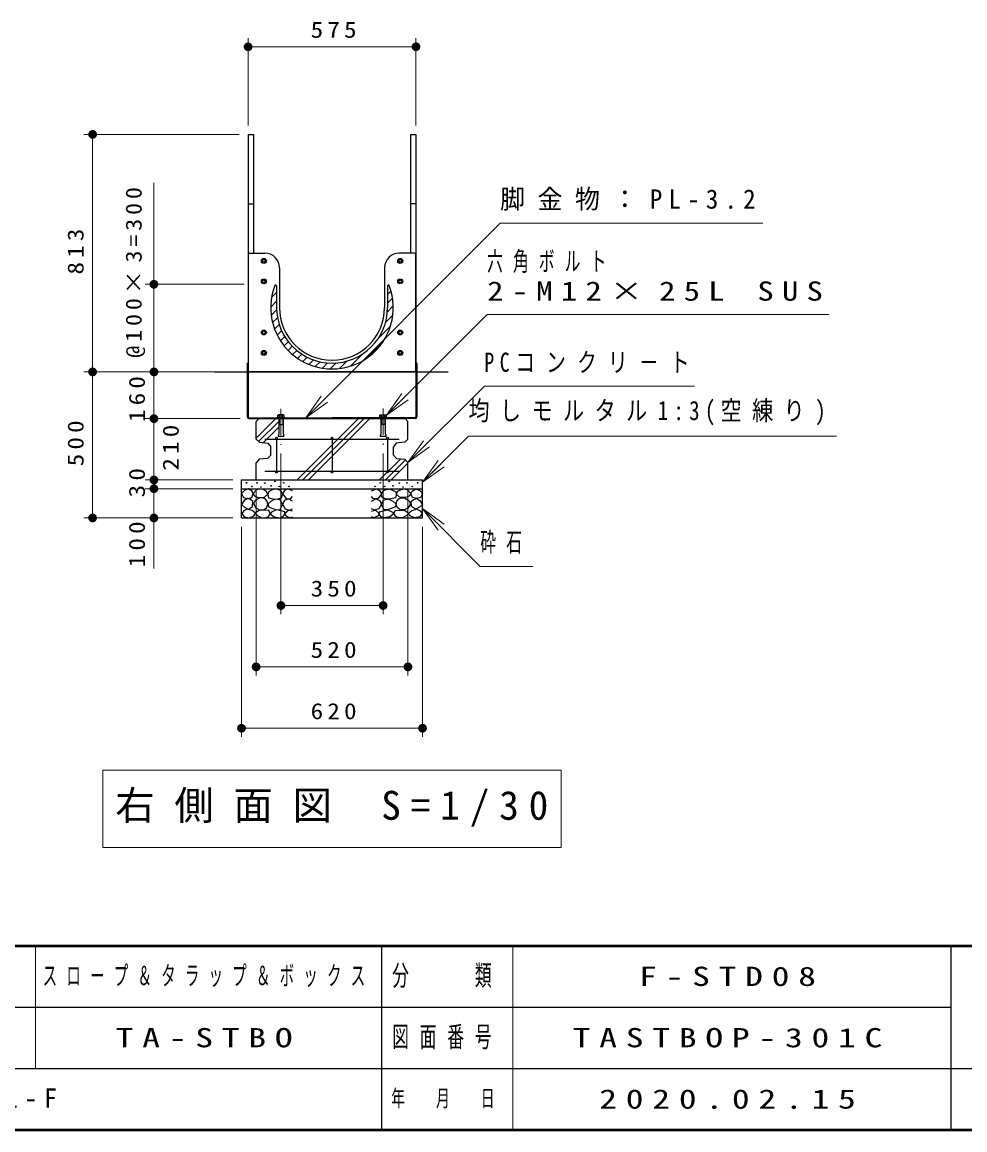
# Model space of a CAD drawing. Units: millimetres on the paper, scale 1:30. Extents: x -385 to 0, y -5 to 267.
# Drawn here: x -176 to -68.4, y 0 to 126.4 of the extents above; entities that cross this region are included whole.
import ezdxf

# ---------------------------------------------------------------- set-up
doc = ezdxf.new("R2010")
doc.units = ezdxf.units.MM
doc.linetypes.add('USER2', pattern=[6, 3, -1, 1, -1])
doc.layers.add('1_30', color=7, linetype='Continuous', lineweight=25)
doc.layers.add('LY_3', color=7, linetype='Continuous', lineweight=13)
doc.layers.add('LY_4', color=7, linetype='Continuous')
doc.styles.add('ＭＳ ゴシック', font='')
doc.styles.get('ＭＳ ゴシック').set_extended_font_data('MS Gothic')

# ---------------------------------------------------------------- blocks, each defined once
blk = doc.blocks.new('filled_dot')
at = {"color": 0, "linetype": 'Continuous', "lineweight": -2, "const_width": 1.25}
blk.add_lwpolyline([(-0.625, 0, 1), (0.625, 0, 1)], format="xyb", close=True, dxfattribs=at)

msp = doc.modelspace()

# ---------------------------------------------------------------- linework, layer by layer
at = {"layer": '1_30', "lineweight": 13}
for p, q in [((-150.238, 114.609), (-150.238, 124.609)), ((-131.071, 114.609), (-131.071, 124.609)), ((-150.238, 123.609), (-131.071, 123.609)), ((-151.238, 113.609), (-168.988, 113.609)), ((-167.988, 86.503), (-167.988, 113.609)), ((-160.988, 86.503), (-160.988, 108.078)), ((-150.704, 96.503), (-161.988, 96.503)), ((-151.238, 86.503), (-168.988, 86.503)), ((-167.988, 69.836), (-167.988, 86.503)), ((-155.081, 86.503), (-161.988, 86.503)), ((-155.081, 86.503), (-161.988, 86.503)), ((-160.988, 81.169), (-160.988, 86.503)), ((-143.654, 81.276), (-141.886, 83.751)), ((-134.455, 81.555), (-132.688, 84.03)), ((-134.455, 81.555), (-132.334, 83.676)), ((-143.654, 81.276), (-141.533, 83.397)), ((-141.179, 83.044), (-143.654, 81.276)), ((-131.98, 83.323), (-134.455, 81.555)), ((-151.144, 81.169), (-161.988, 81.169)), ((-160.988, 74.169), (-160.988, 81.169)), ((-149.321, 78.924), (-147.076, 81.17)), ((-144.648, 74.17), (-137.648, 81.17)), ((-143.988, 74.17), (-136.988, 81.17)), ((-143.328, 74.17), (-136.328, 81.17)), ((-149.035, 78.55), (-146.738, 80.848)), ((-148.504, 78.421), (-146.738, 80.188)), ((-131.988, 76.169), (-130.22, 78.644)), ((-146.488, 77.195), (-146.488, 58.836)), ((-134.821, 77.195), (-134.821, 58.836)), ((-131.988, 76.169), (-129.866, 78.291)), ((-129.513, 77.937), (-131.988, 76.169)), ((-135.219, 74.17), (-132.804, 76.585)), ((-134.56, 74.17), (-132.274, 76.456)), ((-133.9, 74.17), (-131.988, 76.081)), ((-130.321, 73.906), (-128.553, 76.381)), ((-130.321, 73.906), (-128.2, 76.028)), ((-127.846, 75.674), (-130.321, 73.906)), ((-151.988, 74.169), (-161.988, 74.169)), ((-160.988, 73.169), (-160.988, 74.169)), ((-151.988, 73.169), (-161.988, 73.169)), ((-160.988, 64.06), (-160.988, 73.169)), ((-149.321, 73.169), (-149.321, 51.836)), ((-131.988, 73.169), (-131.988, 51.836)), ((-128.553, 68.429), (-130.321, 70.904)), ((-130.321, 70.904), (-127.846, 69.136)), ((-130.321, 70.904), (-128.2, 68.783)), ((-151.988, 69.836), (-168.988, 69.836)), ((-150.988, 68.836), (-150.988, 44.836)), ((-130.321, 68.836), (-130.321, 44.836)), ((-134.821, 59.836), (-146.488, 59.836)), ((-131.988, 52.836), (-149.321, 52.836)), ((-130.321, 45.836), (-150.988, 45.836)), ((-166.804, 41.035), (-166.804, 32.235)), ((-114.504, 41.035), (-166.804, 41.035)), ((-114.504, 32.235), (-114.504, 41.035)), ((-166.804, 32.235), (-114.504, 32.235))]:
    msp.add_line(p, q, dxfattribs=at)
at = {"layer": '1_30', "color": 1}
for p, q in [((-150.238, 113.609), (-149.604, 113.609)), ((-150.238, 113.609), (-150.238, 81.369)), ((-149.604, 113.609), (-149.604, 100.056)), ((-131.704, 113.609), (-131.704, 100.056)), ((-131.704, 113.609), (-131.071, 113.609)), ((-131.071, 113.609), (-131.071, 81.369)), ((-150.238, 99.889), (-150.238, 86.669)), ((-150.071, 100.056), (-148.321, 100.056)), ((-131.238, 100.056), (-132.988, 100.056)), ((-131.071, 86.669), (-131.071, 99.889)), ((-146.654, 98.389), (-146.654, 93.836)), ((-134.654, 98.389), (-134.654, 93.836)), ((-146.988, 96.313), (-146.988, 93.836)), ((-134.321, 96.313), (-134.321, 93.836)), ((-131.238, 86.503), (-150.071, 86.503))]:
    msp.add_line(p, q, dxfattribs=at)
at = {"layer": '1_30', "color": 4}
for p, q in [((-150.238, 105.669), (-149.604, 105.669)), ((-131.071, 105.669), (-131.704, 105.669))]:
    msp.add_line(p, q, dxfattribs=at)
at = {"layer": '1_30', "color": 2, "lineweight": 13}
for p, q in [((-147.193, 96.334), (-147.114, 96.413)), ((-134.317, 96.341), (-134.246, 96.412)), ((-147.561, 94.977), (-146.988, 95.55)), ((-134.321, 95.347), (-133.92, 95.748)), ((-134.321, 94.357), (-133.741, 94.937)), ((-147.654, 93.894), (-146.988, 94.56)), ((-147.599, 92.959), (-146.982, 93.575)), ((-134.34, 93.349), (-133.657, 94.031)), ((-147.442, 92.126), (-146.882, 92.686)), ((-134.55, 92.148), (-133.705, 92.993)), ((-147.206, 91.372), (-146.683, 91.895)), ((-146.904, 90.684), (-146.405, 91.183)), ((-135.383, 90.325), (-133.979, 91.73)), ((-146.544, 90.054), (-146.061, 90.537)), ((-146.131, 89.477), (-145.656, 89.952)), ((-145.667, 88.951), (-145.196, 89.422)), ((-145.154, 88.474), (-144.681, 88.947)), ((-144.59, 88.048), (-144.11, 88.528)), ((-138.548, 87.161), (-137.144, 88.565)), ((-136.56, 88.158), (-134.976, 89.742)), ((-143.975, 87.674), (-143.48, 88.168)), ((-143.302, 87.356), (-142.786, 87.872)), ((-142.566, 87.102), (-142.017, 87.651)), ((-141.755, 86.923), (-141.156, 87.523)), ((-140.85, 86.839), (-140.167, 87.522)), ((-139.811, 86.887), (-138.967, 87.732))]:
    msp.add_line(p, q, dxfattribs=at)
at = {"layer": '1_30', "color": 2}
for p, q in [((-150.344, 87.503), (-150.238, 87.503)), ((-150.344, 87.503), (-150.344, 81.369)), ((-130.964, 87.503), (-131.071, 87.503)), ((-130.964, 87.503), (-130.964, 81.369)), ((-150.144, 81.276), (-140.654, 81.276)), ((-150.144, 81.169), (-140.654, 81.169)), ((-131.164, 81.276), (-140.654, 81.276)), ((-131.164, 81.169), (-140.654, 81.169))]:
    msp.add_line(p, q, dxfattribs=at)
at = {"layer": '1_30'}
for p, q in [((-154.081, 86.503), (-150.344, 86.503)), ((-150.238, 86.503), (-131.071, 86.503)), ((-130.964, 86.503), (-127.395, 86.503)), ((-149.321, 80.836), (-148.988, 81.17)), ((-132.321, 81.169), (-148.988, 81.169)), ((-148.988, 81.169), (-132.321, 81.169)), ((-147.488, 81.169), (-145.056, 81.169)), ((-146.888, 81.343), (-146.088, 81.343)), ((-146.888, 81.276), (-146.888, 81.343)), ((-146.888, 81.276), (-146.088, 81.276)), ((-146.853, 81.555), (-146.788, 81.593)), ((-146.853, 81.343), (-146.853, 81.555)), ((-146.188, 81.593), (-146.788, 81.593)), ((-146.788, 81.276), (-146.788, 81.169)), ((-146.738, 81.169), (-146.738, 79.504)), ((-146.688, 81.276), (-146.688, 80.509)), ((-146.67, 81.343), (-146.67, 81.555)), ((-146.305, 81.343), (-146.305, 81.555)), ((-146.288, 81.276), (-146.288, 80.509)), ((-146.238, 81.169), (-146.238, 79.502)), ((-146.122, 81.555), (-146.188, 81.593)), ((-146.188, 81.276), (-146.188, 81.169)), ((-146.122, 81.343), (-146.122, 81.555)), ((-146.088, 81.343), (-146.088, 81.276)), ((-133.821, 81.169), (-136.252, 81.169)), ((-134.421, 81.343), (-135.221, 81.343)), ((-135.221, 81.343), (-135.221, 81.276)), ((-134.421, 81.276), (-135.221, 81.276)), ((-135.187, 81.555), (-135.121, 81.593)), ((-135.187, 81.343), (-135.187, 81.555)), ((-135.121, 81.593), (-134.521, 81.593)), ((-135.121, 81.276), (-135.121, 81.169)), ((-135.071, 81.169), (-135.071, 79.504)), ((-135.021, 81.276), (-135.021, 80.509)), ((-135.004, 81.343), (-135.004, 81.555)), ((-134.638, 81.343), (-134.638, 81.555)), ((-134.621, 81.276), (-134.621, 80.509)), ((-134.571, 81.169), (-134.571, 79.502)), ((-134.455, 81.555), (-134.521, 81.593)), ((-134.521, 81.276), (-134.521, 81.169)), ((-134.455, 81.343), (-134.455, 81.555)), ((-134.421, 81.276), (-134.421, 81.343)), ((-131.988, 80.836), (-132.321, 81.169)), ((-149.321, 78.836), (-149.321, 80.836)), ((-146.688, 80.509), (-146.288, 80.509)), ((-134.621, 80.509), (-135.021, 80.509)), ((-131.988, 78.836), (-131.988, 80.836)), ((-149.321, 78.836), (-148.95, 78.466)), ((-148.95, 78.466), (-147.986, 78.369)), ((-148.321, 78.836), (-132.988, 78.836)), ((-146.988, 78.836), (-146.988, 75.169)), ((-146.738, 79.503), (-146.821, 79.17)), ((-146.821, 79.169), (-146.154, 79.169)), ((-146.238, 79.503), (-146.154, 79.169)), ((-140.654, 78.836), (-140.654, 75.169)), ((-135.071, 79.503), (-135.154, 79.17)), ((-135.154, 79.169), (-134.488, 79.169)), ((-134.571, 79.503), (-134.488, 79.169)), ((-134.321, 78.836), (-134.321, 75.169)), ((-132.358, 78.466), (-133.323, 78.369)), ((-131.988, 78.836), (-132.358, 78.466)), ((-147.986, 78.369), (-147.654, 77.964)), ((-147.654, 77.003), (-147.654, 77.964)), ((-133.323, 78.369), (-133.654, 77.964)), ((-133.654, 77.003), (-133.654, 77.964)), ((-148.989, 76.536), (-149.321, 76.131)), ((-149.321, 74.169), (-149.321, 76.131)), ((-148.025, 76.633), (-148.989, 76.536)), ((-147.654, 77.003), (-148.025, 76.632)), ((-133.654, 77.003), (-133.284, 76.632)), ((-133.284, 76.633), (-132.358, 76.54)), ((-131.988, 76.169), (-132.358, 76.54)), ((-131.988, 74.169), (-131.988, 76.169)), ((-148.321, 75.169), (-132.988, 75.169)), ((-150.988, 74.169), (-130.321, 74.169)), ((-150.988, 69.836), (-150.988, 74.169)), ((-130.321, 69.836), (-130.321, 74.169)), ((-150.988, 73.169), (-130.321, 73.169)), ((-150.988, 69.836), (-130.321, 69.836))]:
    msp.add_line(p, q, dxfattribs=at)
at = {"layer": '1_30', "linetype": 'USER2', "lineweight": 13}
for p, q in [((-146.488, 82.273), (-146.488, 78.195)), ((-134.821, 82.319), (-134.821, 78.195))]:
    msp.add_line(p, q, dxfattribs=at)
at = {"layer": '1_30', "lineweight": 13}
for points in [[(-143.654, 81.276), (-121.468, 103.463), (-91.468, 103.463)], [(-134.455, 81.555), (-122.951, 93.059), (-83.951, 93.059)], [(-131.988, 76.169), (-123.264, 84.893), (-99.264, 84.893)], [(-130.321, 73.906), (-125.073, 79.155), (-83.073, 79.155)], [(-130.321, 70.904), (-123.728, 64.311), (-117.728, 64.311)]]:
    msp.add_lwpolyline(points, dxfattribs=at)
at = {"layer": '1_30'}
for points in [[(-150.239, 73.15), (-150.662, 72.949), (-150.979, 72.632), (-150.778, 72.167), (-150.292, 72.072), (-149.827, 72.178), (-149.658, 72.569), (-149.785, 72.907)], [(-148.925, 73.153), (-149.276, 73.062), (-149.664, 72.639), (-149.511, 72.36), (-149.206, 72.201), (-148.862, 72.152), (-148.367, 72.198), (-147.988, 72.558), (-148.177, 72.891), (-148.533, 73.098)], [(-149.349, 71.008), (-148.934, 70.778), (-148.484, 70.747), (-148.141, 70.988), (-147.979, 71.387), (-148.054, 71.745), (-148.285, 72.017), (-148.596, 72.127), (-148.952, 72.089), (-149.412, 71.843), (-149.61, 71.459)], [(-147.198, 73.159), (-147.556, 73.01), (-147.92, 72.831), (-147.997, 72.497), (-147.908, 72.121), (-147.359, 72.014), (-146.876, 71.984), (-146.392, 72.157), (-146.291, 72.563), (-146.446, 72.903), (-146.714, 73.052)], [(-134.111, 73.159), (-133.753, 73.01), (-133.389, 72.831), (-133.311, 72.497), (-133.401, 72.121), (-133.95, 72.014), (-134.433, 71.984), (-134.916, 72.157), (-135.018, 72.563), (-134.863, 72.903), (-134.594, 73.052)], [(-131.96, 71.008), (-132.374, 70.778), (-132.825, 70.747), (-133.167, 70.988), (-133.33, 71.387), (-133.255, 71.745), (-133.023, 72.017), (-132.713, 72.127), (-132.356, 72.089), (-131.897, 71.843), (-131.699, 71.459)], [(-132.383, 73.153), (-132.032, 73.062), (-131.645, 72.639), (-131.798, 72.36), (-132.103, 72.201), (-132.447, 72.152), (-132.942, 72.198), (-133.321, 72.558), (-133.131, 72.891), (-132.776, 73.098)], [(-131.069, 73.15), (-130.647, 72.949), (-130.33, 72.632), (-130.531, 72.167), (-131.017, 72.072), (-131.481, 72.178), (-131.65, 72.569), (-131.524, 72.907)], [(-150.324, 72.051), (-150.683, 71.819), (-150.979, 71.365), (-150.641, 71.058), (-150.197, 70.847), (-149.732, 71.143), (-149.679, 71.703), (-149.951, 71.944)], [(-150.351, 70.853), (-150.73, 70.641), (-150.955, 70.359), (-150.686, 69.981), (-150.058, 69.846), (-149.581, 70.059), (-149.399, 70.396), (-149.758, 70.699)], [(-147.231, 71.939), (-147.601, 71.741), (-147.952, 71.461), (-147.916, 71.092), (-147.42, 70.912), (-146.997, 70.768), (-146.565, 70.786), (-146.294, 71.362), (-146.529, 71.867), (-146.864, 71.976)], [(-134.077, 71.939), (-133.708, 71.741), (-133.357, 71.461), (-133.393, 71.092), (-133.888, 70.912), (-134.312, 70.768), (-134.744, 70.786), (-135.014, 71.362), (-134.78, 71.867), (-134.444, 71.976)], [(-130.958, 70.853), (-130.578, 70.641), (-130.353, 70.359), (-130.622, 69.981), (-131.251, 69.846), (-131.728, 70.059), (-131.91, 70.396), (-131.551, 70.699)], [(-130.985, 72.051), (-130.626, 71.819), (-130.33, 71.365), (-130.668, 71.058), (-131.112, 70.847), (-131.576, 71.143), (-131.629, 71.703), (-131.357, 71.944)], [(-148.448, 70.715), (-148.97, 70.688), (-149.412, 70.373), (-149.123, 70.067), (-148.664, 69.859), (-148.287, 69.854), (-147.925, 70.003), (-147.7, 70.355), (-147.871, 70.679)], [(-147.037, 70.776), (-147.551, 70.497), (-147.713, 70.299), (-147.254, 69.974), (-146.623, 69.848), (-146.27, 69.971), (-146.037, 70.254), (-146.055, 70.533), (-146.632, 70.686)], [(-134.271, 70.776), (-133.758, 70.497), (-133.596, 70.299), (-134.055, 69.974), (-134.686, 69.848), (-135.039, 69.971), (-135.271, 70.254), (-135.253, 70.533), (-134.677, 70.686)], [(-132.861, 70.715), (-132.338, 70.688), (-131.897, 70.373), (-132.185, 70.067), (-132.645, 69.859), (-133.022, 69.854), (-133.384, 70.003), (-133.609, 70.355), (-133.438, 70.679)]]:
    msp.add_lwpolyline(points, close=True, dxfattribs=at)
for points in [[(-145.154, 72.946), (-145.725, 73.157), (-146.084, 72.978), (-146.295, 72.576), (-145.904, 72.07), (-145.387, 72.027), (-145.154, 72.291)], [(-136.154, 72.946), (-135.584, 73.157), (-135.225, 72.978), (-135.014, 72.576), (-135.405, 72.07), (-135.922, 72.027), (-136.154, 72.291)], [(-145.165, 71.742), (-145.672, 72.006), (-146.094, 71.837), (-146.295, 71.404), (-145.999, 70.887), (-145.492, 70.728), (-145.165, 70.865)], [(-136.144, 71.742), (-135.637, 72.006), (-135.214, 71.837), (-135.014, 71.404), (-135.309, 70.887), (-135.816, 70.728), (-136.144, 70.865)], [(-145.154, 70.591), (-145.598, 70.728), (-146.031, 70.359), (-145.915, 70.094), (-145.429, 69.852), (-145.154, 69.957)], [(-136.154, 70.591), (-135.711, 70.728), (-135.278, 70.359), (-135.394, 70.094), (-135.88, 69.852), (-136.154, 69.957)]]:
    msp.add_lwpolyline(points, dxfattribs=at)
at = {"layer": '1_30', "color": 232}
for centre in [(-148.438, 99.169), (-132.871, 99.169), (-148.438, 96.836), (-132.871, 96.836), (-148.438, 91.003), (-132.871, 91.003), (-148.438, 88.669), (-132.871, 88.669)]:
    msp.add_circle(centre, 0.283, dxfattribs=at)
at = {"layer": '1_30', "color": 232, "lineweight": 13}
for centre in [(-148.438, 99.169), (-132.871, 99.169), (-148.438, 96.836), (-132.871, 96.836), (-148.438, 91.003), (-132.871, 91.003), (-148.438, 88.669), (-132.871, 88.669)]:
    msp.add_circle(centre, 0.217, dxfattribs=at)
at = {"layer": '1_30', "color": 1}
for centre in [(-148.438, 99.169), (-132.871, 99.169), (-148.438, 96.836), (-132.871, 96.836), (-148.438, 91.003), (-132.871, 91.003), (-148.438, 88.669), (-132.871, 88.669)]:
    msp.add_circle(centre, 0.158, dxfattribs=at)
at = {"layer": '1_30'}
for centre, radius in [((-146.988, 78.936), 0.1), ((-140.654, 78.936), 0.1), ((-134.321, 78.936), 0.1), ((-146.988, 75.069), 0.1), ((-140.654, 75.069), 0.1), ((-134.321, 75.069), 0.1), ((-150.422, 73.845), 0.0333), ((-149.818, 73.432), 0.0333), ((-149.214, 73.845), 0.0333), ((-148.769, 73.369), 0.0333), ((-148.324, 73.814), 0.0333), ((-147.625, 73.496), 0.0333), ((-147.18, 74.004), 0.0333), ((-146.671, 73.432), 0.0333), ((-146.163, 73.845), 0.0333), ((-145.559, 73.432), 0.0333), ((-135.75, 73.432), 0.0333), ((-135.146, 73.845), 0.0333), ((-134.638, 73.432), 0.0333), ((-134.129, 74.004), 0.0333), ((-133.684, 73.496), 0.0333), ((-132.985, 73.814), 0.0333), ((-132.54, 73.369), 0.0333), ((-132.095, 73.845), 0.0333), ((-131.491, 73.432), 0.0333), ((-130.887, 73.845), 0.0333)]:
    msp.add_circle(centre, radius, dxfattribs=at)
at = {"layer": '1_30', "color": 1}
for centre, radius, start, end in [((-150.071, 99.889), 0.167, 90, 180), ((-148.321, 98.389), 1.667, 0, 90), ((-132.988, 98.389), 1.667, 90, 180), ((-131.238, 99.889), 0.167, 0, 90), ((-140.654, 93.836), 7, 158.95539, 21.04461), ((-147.091, 96.313), 0.103, 0, 158.95539), ((-134.218, 96.313), 0.103, 21.04461, 180), ((-140.654, 93.836), 6.333, 180, 0), ((-140.654, 93.836), 6, 180, 0), ((-150.071, 86.669), 0.167, 180, 270), ((-131.238, 86.669), 0.167, 270, 0)]:
    msp.add_arc(centre, radius, start, end, dxfattribs=at)
at = {"layer": '1_30', "color": 2}
for centre, radius, start, end in [((-150.144, 81.369), 0.2, 180, 270), ((-150.144, 81.369), 0.0933, 180, 270), ((-131.164, 81.369), 0.2, 270, 0), ((-131.164, 81.369), 0.0933, 270, 0)]:
    msp.add_arc(centre, radius, start, end, dxfattribs=at)
at = {"layer": '1_30'}
for centre, radius, start, end in [((-146.762, 81.397), 0.183, 60.00001, 119.99999), ((-146.488, 81.133), 0.46, 66.57346, 113.42654), ((-146.213, 81.397), 0.183, 60.00001, 119.99999), ((-135.095, 81.397), 0.183, 60.00001, 119.99999), ((-134.821, 81.133), 0.46, 66.57346, 113.42654), ((-134.547, 81.397), 0.183, 60.00001, 119.99999)]:
    msp.add_arc(centre, radius, start, end, dxfattribs=at)
at = {"layer": 'LY_3', "lineweight": 50}
for p, q in [((-385, 21), (0, 21)), ((-385, 0), (0, 0))]:
    msp.add_line(p, q, dxfattribs=at)
at = {"layer": 'LY_3'}
for p, q in [((-174.5, 21), (-174.5, 7)), ((-120, 21), (-120, 0))]:
    msp.add_line(p, q, dxfattribs=at)
at = {"layer": 'LY_3', "color": 211, "lineweight": 25}
for p, q in [((-135, 21), (-135, 0)), ((-70, 21), (-70, 0)), ((-187.5, 14), (-70, 14)), ((-242.5, 7), (0, 7))]:
    msp.add_line(p, q, dxfattribs=at)

# ---------------------------------------------------------------- block references
at = {"layer": '1_30', "lineweight": 13, "xscale": 0.4, "yscale": 0.4}
for p in [(-150.238, 123.609), (-146.488, 59.836), (-149.321, 52.836), (-150.988, 45.836)]:
    msp.add_blockref('filled_dot', p, dxfattribs=at)
for p, rotation in [((-131.071, 123.609), 180), ((-167.988, 113.609), 270), ((-160.988, 96.503), 270), ((-167.988, 86.503), 90), ((-167.988, 86.503), 270), ((-160.988, 86.503), 90), ((-160.988, 86.503), 270), ((-160.988, 81.169), 90), ((-160.988, 81.169), 270), ((-160.988, 74.169), 270), ((-160.988, 74.169), 90), ((-160.988, 73.169), 270), ((-167.988, 69.836), 90), ((-160.988, 69.836), 90), ((-134.821, 59.836), 180), ((-131.988, 52.836), 180), ((-130.321, 45.836), 180)]:
    msp.add_blockref('filled_dot', p, dxfattribs=dict(at, rotation=rotation))

# ---------------------------------------------------------------- texts
at = {"layer": '1_30', "style": 'ＭＳ ゴシック'}
for s, insert, char_height, attachment_point in [('\\T1.33;\\W1.15;575', (-140.238, 124.609), 1.833, 8), ('\\T1.5;\\W0.95;脚金物：PL-3.2', (-121.468, 106.113), 2.199, 4), ('\\T1.64;\\W0.6;六角ボルト', (-122.951, 99.009), 2.199, 4), ('\\T1.5;\\W1.25;2-M12×25L\\~SUS', (-122.951, 95.709), 2.199, 4), ('\\T1.57;\\W0.75;PCコンクリ－ト', (-123.264, 87.543), 2.199, 4), ('\\T1.5;\\W0.8;均しモルタル1:3(空練り)', (-125.073, 81.805), 2.199, 4), ('\\T1.64;\\W0.6;砕石', (-123.728, 66.961), 2.199, 4), ('\\T1.33;\\W1.15;350', (-140.239, 60.836), 1.833, 8), ('\\T1.33;\\W1.15;520', (-140.239, 53.836), 1.833, 8), ('\\T1.33;\\W1.15;620', (-140.239, 46.836), 1.833, 8), ('\\T1.5;右側面図\\~S=1/30', (-165.404, 36.635), 3.299, 4)]:
    msp.add_mtext(s, dxfattribs=dict(at, insert=insert, char_height=char_height, attachment_point=attachment_point))
at = {"layer": '1_30', "char_height": 1.833, "rotation": 90, "style": 'ＭＳ ゴシック'}
for s, insert, attachment_point in [('\\T1.32;\\W1.1;@100×3=300', (-161.988, 98.078), 8), ('\\T1.33;\\W1.15;813', (-168.988, 100.472), 8), ('\\T1.33;\\W1.15;160', (-161.988, 83.636), 8), ('\\T1.33;\\W1.15;500', (-168.988, 78.586), 8), ('\\T1.33;\\W1.15;210', (-159.988, 78.091), 2), ('\\T1.34;\\W1.15;30', (-161.988, 74.097), 8), ('\\T1.33;\\W1.15;100', (-161.988, 67.06), 8)]:
    msp.add_mtext(s, dxfattribs=dict(at, insert=insert, attachment_point=attachment_point))
at = {"layer": 'LY_3', "color": 4, "attachment_point": 5, "style": 'ＭＳ ゴシック'}
for s, insert, char_height in [('\\T1.64;\\W0.6;分\u3000\u3000類', (-127.5, 17.5), 2.346), ('\\T1.64;\\W0.6;図面番号', (-127.5, 10.5), 2.346), ('\\T1.64;\\W0.6;年\u3000月\u3000日', (-127.5, 3.5), 1.906)]:
    msp.add_mtext(s, dxfattribs=dict(at, insert=insert, char_height=char_height))
at = {"layer": 'LY_4', "char_height": 2.199, "style": 'ＭＳ ゴシック'}
for s, insert, attachment_point in [('\\T1.64;\\W0.55;スロープ＆タラップ＆ボックス', (-154.75, 17.5), 5), ('\\T1.5;\\W1.35;F-STD08', (-95, 17.5), 5), ('\\T1.5;\\W1.35;TA-STBO', (-154.75, 10.5), 5), ('\\T1.5;\\W1.35;TASTBOP-301C', (-95, 10.5), 5), ('\\T1.5;PC基礎：T11-F', (-200.5, 3.5), 4), ('\\T1.5;\\W1.35;2020.02.15', (-95, 3.5), 5)]:
    msp.add_mtext(s, dxfattribs=dict(at, insert=insert, attachment_point=attachment_point))

doc.saveas('drawing.dxf')
